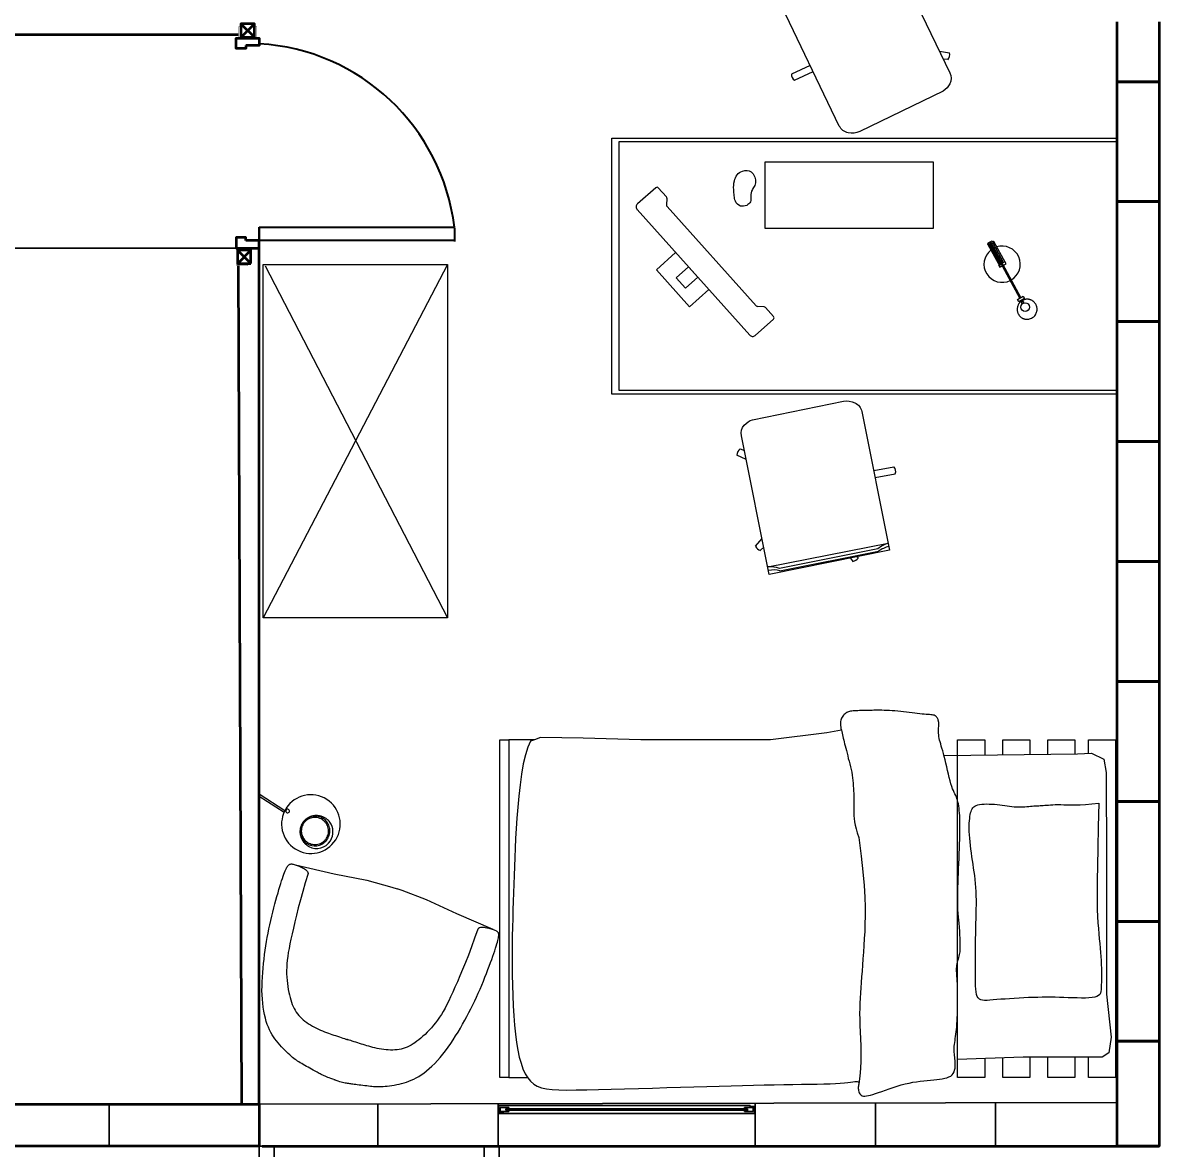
# Model space of a CAD drawing. Header units: millimetres. Extents: x -1436 to 15913, y -5994 to 7579.
# Drawn here: x 2352 to 6140, y -7 to 3750 of the extents above; entities that cross this region are included whole.
import ezdxf

# ---------------------------------------------------------------- set-up
doc = ezdxf.new("R2010")
doc.units = ezdxf.units.MM
for name, color, linetype, lineweight in [('A-ANNO-DIMS', 3, 'Continuous', 13), ('A-DOOR-FULL', 4, 'Continuous', 30), ('A-FLOR-LEVL', 7, 'Continuous', 25), ('A-FLOR-PATT', 8, 'Continuous', 18), ('A-FURN', 253, 'Continuous', 15), ('A-FURN-', 253, 'Continuous', 15), ('A-GLAZ-FULL', 4, 'Continuous', 25), ('A-WALL-FULL', 7, 'Continuous', 35)]:
    doc.layers.add(name, color=color, linetype=linetype, lineweight=lineweight)
doc.styles.add('E-ROMANS', font='romans.shx', dxfattribs={"width": 0.8})
doc.dimstyles.new('E-0050_TICK_12', dxfattribs={"dimscale": 0.001, "dimtxt": 60005, "dimasz": 60, "dimexe": 30, "dimexo": 20, "dimgap": 30, "dimtad": 0, "dimlfac": 0.1, "dimzin": 0, "dimdsep": 46, "dimtxsty": 'E-ROMANS', "dimblk": 'OBLIQUE', "dimcen": 30, "dimclrd": 256, "dimclre": 256, "dimclrt": 256, "dimadec": 0, "dimazin": 0, "dimtfac": 1, "dimtmove": 1, "dimatfit": 3, "dimldrblk": 'OPEN90', "dimfxl": 1, "dimtfill": 1, "dimtolj": 1, "dimtzin": 0, "dimlwd": -1, "dimarcsym": 0})

# ---------------------------------------------------------------- blocks, each defined once
blk = doc.blocks.new('A$C08E13F05')
at = {"layer": 'A-FURN', "color": 253}
for p, q in [((-49.82, 50.6), (-49.82, 41.47)), ((71.18, 41.47), (71.18, 48.24))]:
    blk.add_line(p, q, dxfattribs=at)
for points in [[(-44.94, 249.01), (-49.82, 249.01), (-49.82, 258.71), (71.18, 258.71), (71.18, 249.01), (63.93, 249.01)], [(-44.15, 197.3), (-44.82, 245.04), (-44.97, 250.14), (-42.83, 254.49), (-38.11, 255.37), (-6.25, 255.48), (41.34, 255.48), (56.68, 257.09), (62.32, 256.29), (63.93, 253.87), (63.93, 249.01), (63.93, 225.59), (64.68, 202.17)], [(-27.13, 252.76), (-18.63, 252.51), (-10.99, 252.32), (-4.68, 252.18), (0.48, 252.11), (4.69, 252.09), (8.14, 252.11), (11.01, 252.17), (13.49, 252.27), (15.75, 252.4), (17.83, 252.54), (19.75, 252.7), (21.55, 252.86), (23.23, 253.03), (24.83, 253.18), (26.36, 253.32), (27.84, 253.44), (29.3, 253.52), (30.73, 253.58), (32.12, 253.62), (33.44, 253.64), (34.71, 253.64), (35.89, 253.64), (36.99, 253.63), (37.99, 253.61), (38.88, 253.6), (39.67, 253.56), (40.35, 253.47), (40.94, 253.3), (41.43, 253.03), (41.83, 252.62), (42.15, 252.05), (42.39, 251.3), (42.56, 250.34), (42.66, 249.19), (42.71, 247.9), (42.71, 246.48), (42.69, 244.97), (42.64, 243.39), (42.58, 241.79), (42.53, 240.19), (42.48, 238.61), (42.45, 237.05), (42.44, 235.5), (42.43, 233.96), (42.44, 232.4), (42.47, 230.82), (42.51, 229.22), (42.57, 227.57), (42.65, 225.88), (42.74, 224.17), (42.84, 222.46), (42.94, 220.78), (43.06, 219.16), (43.17, 217.61), (43.28, 216.17), (43.38, 214.86), (43.47, 213.71), (43.54, 212.7), (43.55, 211.83), (43.49, 211.09), (43.35, 210.47), (43.08, 209.96), (42.69, 209.54), (42.14, 209.21), (41.42, 208.96), (40.54, 208.77), (39.51, 208.64), (38.33, 208.56), (37.03, 208.52), (35.61, 208.51), (34.09, 208.51), (32.47, 208.52), (30.76, 208.53), (28.99, 208.53), (27.17, 208.54), (25.31, 208.55), (23.44, 208.57), (21.55, 208.59), (19.68, 208.62), (17.83, 208.65), (16.02, 208.7), (14.25, 208.74), (12.53, 208.79), (10.85, 208.83), (9.21, 208.86), (7.61, 208.86), (6.06, 208.84), (4.55, 208.79), (3.08, 208.7), (1.65, 208.59), (0.24, 208.44), (-1.13, 208.27), (-2.5, 208.09), (-3.85, 207.9), (-5.2, 207.69), (-6.56, 207.49), (-7.92, 207.29), (-9.28, 207.1), (-10.64, 206.92), (-11.97, 206.76), (-13.28, 206.61), (-14.54, 206.49), (-15.75, 206.4), (-16.9, 206.33), (-17.97, 206.3), (-18.97, 206.3), (-19.91, 206.33), (-20.77, 206.39), (-21.57, 206.47), (-22.31, 206.57), (-22.98, 206.69), (-23.59, 206.82), (-24.14, 206.97), (-24.64, 207.14), (-25.07, 207.35), (-25.46, 207.61), (-25.79, 207.93), (-26.07, 208.31), (-26.31, 208.79), (-26.49, 209.35), (-26.63, 210.02), (-26.72, 210.78), (-26.78, 211.62), (-26.8, 212.51), (-26.79, 213.44), (-26.75, 214.39), (-26.68, 215.35), (-26.59, 216.3), (-26.49, 217.23), (-26.37, 218.13), (-26.25, 219.01), (-26.13, 219.87), (-26.02, 220.72), (-25.92, 221.55), (-25.84, 222.36), (-25.78, 223.17), (-25.76, 223.97), (-25.76, 224.76), (-25.79, 225.53), (-25.83, 226.27), (-25.89, 226.99), (-25.94, 227.66), (-26, 228.3), (-26.05, 228.89), (-26.09, 229.42), (-26.13, 229.91), (-26.15, 230.38), (-26.18, 230.83), (-26.2, 231.28), (-26.22, 231.74), (-26.25, 232.23), (-26.29, 232.76), (-26.34, 233.33), (-26.39, 233.97), (-26.44, 234.66), (-26.49, 235.4), (-26.54, 236.22), (-26.57, 237.1), (-26.58, 238.05), (-26.57, 239.07), (-26.54, 240.17), (-26.5, 241.38), (-26.47, 242.74), (-26.47, 244.26), (-26.52, 245.99), (-26.63, 247.97), (-26.83, 250.21), (-27.13, 252.76)], [(-44.67, 234.48), (-49.82, 234.48), (-49.82, 244.18), (-44.8, 244.18)], [(63.93, 244.18), (71.18, 244.18), (71.18, 234.48), (63.93, 234.48)], [(-44.45, 218.34), (-49.82, 218.34), (-49.82, 228.04), (-44.58, 228.04)], [(63.93, 228.04), (71.18, 228.04), (71.18, 218.34), (64.16, 218.34)], [(64.37, 211.87), (71.18, 211.87), (71.18, 202.17), (-49.82, 202.17), (-49.82, 211.87), (-44.36, 211.87)], [(-49.82, 50.6), (-49.29, 49.26), (-47.17, 48.26), (-44.42, 47.39), (-41.15, 46.64), (-37.51, 46.01), (-33.62, 45.47), (-29.62, 45.01), (-25.64, 44.64), (-21.78, 44.33), (-18.07, 44.08), (-14.49, 43.87), (-11.02, 43.71), (-7.65, 43.57), (-4.38, 43.46), (-1.18, 43.36), (1.95, 43.26), (5.03, 43.16), (8.08, 43.05), (11.13, 42.95), (14.2, 42.85), (17.31, 42.77), (20.51, 42.7), (23.8, 42.65), (27.21, 42.62), (30.76, 42.63), (34.41, 42.66), (38.12, 42.73), (41.82, 42.85), (45.48, 43.01), (49.04, 43.22), (52.45, 43.49), (55.66, 43.82), (58.64, 44.21), (61.37, 44.67), (63.85, 45.21), (66.08, 45.83), (68.07, 46.54), (69.81, 47.34), (71.29, 48.24), (72.52, 49.25), (73.51, 50.37), (74.27, 51.66), (74.84, 53.15), (75.23, 54.91), (75.48, 56.98), (75.61, 59.41), (75.66, 62.25), (75.64, 65.55), (75.59, 69.34), (75.5, 73.56), (75.39, 78.11), (75.26, 82.92), (75.12, 87.89), (74.96, 92.94), (74.81, 97.99), (74.66, 102.94), (74.51, 107.73), (74.37, 112.35), (74.24, 116.79), (74.12, 121.06), (74.01, 125.16), (73.91, 129.09), (73.83, 132.86), (73.75, 136.47), (73.7, 139.91), (73.65, 143.18), (73.61, 146.26), (73.56, 149.15), (73.52, 151.82), (73.46, 154.27), (73.39, 156.48), (73.3, 158.44), (73.19, 160.14), (73.06, 161.6), (72.94, 162.83), (72.82, 163.85), (72.72, 164.69), (72.65, 165.35), (72.63, 165.86), (72.65, 166.23), (72.73, 166.49), (72.88, 166.65), (73.07, 166.74), (73.31, 166.76), (73.59, 166.74), (73.92, 166.69), (74.27, 166.64), (74.65, 166.6), (75.06, 166.59), (75.48, 166.62), (75.89, 166.68), (76.3, 166.79), (76.68, 166.94), (77.02, 167.13), (77.32, 167.38), (77.55, 167.68), (77.72, 168.03), (77.81, 168.46), (77.84, 168.95), (77.79, 169.52), (77.68, 170.19), (77.5, 170.95), (77.25, 171.81), (76.94, 172.78), (76.57, 173.87), (76.15, 175.07), (75.69, 176.34), (75.22, 177.69), (74.75, 179.08), (74.29, 180.49), (73.86, 181.92), (73.48, 183.35), (73.16, 184.75), (72.89, 186.12), (72.67, 187.46), (72.49, 188.77), (72.33, 190.03), (72.21, 191.26), (72.09, 192.44), (71.99, 193.58), (71.89, 194.66), (71.77, 195.69), (71.64, 196.65), (71.47, 197.54), (71.25, 198.34), (70.98, 199.05), (70.65, 199.67), (70.24, 200.18), (69.74, 200.58), (69.17, 200.88), (68.54, 201.09), (67.88, 201.22), (67.19, 201.3), (66.49, 201.32), (65.79, 201.3), (65.12, 201.26), (64.48, 201.2), (63.88, 201.14), (63.3, 201.08), (62.73, 201.02), (62.18, 200.96), (61.62, 200.93), (61.07, 200.91), (60.5, 200.92), (59.91, 200.96), (59.3, 201.03), (58.65, 201.12), (57.98, 201.22), (57.26, 201.33), (56.51, 201.44), (55.71, 201.56), (54.85, 201.66), (53.94, 201.76), (52.97, 201.84), (51.96, 201.91), (50.89, 201.97), (49.78, 202.02), (48.62, 202.07), (47.42, 202.1), (46.19, 202.13), (44.92, 202.15), (43.63, 202.16), (42.34, 202.17), (41.08, 202.16), (39.85, 202.15), (38.69, 202.13), (37.6, 202.09), (36.61, 202.05), (35.73, 201.99), (34.96, 201.93), (34.27, 201.87), (33.64, 201.82), (33.07, 201.78), (32.53, 201.77), (32.01, 201.77), (31.49, 201.82), (30.96, 201.9), (30.42, 202.01), (29.87, 202.14), (29.32, 202.29), (28.77, 202.44), (28.22, 202.6), (27.68, 202.74), (27.16, 202.86), (26.65, 202.96), (26.14, 203.03), (25.63, 203.08), (25.11, 203.11), (24.56, 203.12), (23.97, 203.12), (23.34, 203.11), (22.64, 203.09), (21.89, 203.06), (21.08, 203.02), (20.25, 202.98), (19.4, 202.94), (18.56, 202.89), (17.74, 202.84), (16.96, 202.78), (16.25, 202.73), (15.61, 202.66), (15.03, 202.6), (14.47, 202.54), (13.93, 202.48), (13.37, 202.43), (12.76, 202.38), (12.1, 202.33), (11.34, 202.29), (10.47, 202.26), (9.49, 202.24), (8.41, 202.23), (7.21, 202.23), (5.92, 202.24), (4.53, 202.26), (3.04, 202.29), (1.45, 202.33), (-0.22, 202.39), (-1.95, 202.46), (-3.73, 202.53), (-5.54, 202.6), (-7.33, 202.68), (-9.11, 202.75), (-10.83, 202.82), (-12.48, 202.88), (-14.03, 202.92), (-15.5, 202.96), (-16.88, 202.98), (-18.17, 202.99), (-19.39, 202.99), (-20.53, 202.97), (-21.6, 202.94), (-22.62, 202.89), (-23.57, 202.83), (-24.46, 202.76), (-25.3, 202.67), (-26.08, 202.56), (-26.82, 202.43), (-27.51, 202.28), (-28.15, 202.11), (-28.75, 201.92), (-29.3, 201.7), (-29.85, 201.47), (-30.39, 201.21), (-30.97, 200.94), (-31.59, 200.66), (-32.29, 200.37), (-33.09, 200.07), (-34.01, 199.77), (-35.07, 199.46), (-36.24, 199.16), (-37.49, 198.86), (-38.79, 198.56), (-40.11, 198.26), (-41.41, 197.97), (-42.66, 197.67), (-43.83, 197.39), (-44.9, 197.1), (-45.87, 196.83), (-46.75, 196.56), (-47.56, 196.32), (-48.31, 196.09), (-49.01, 195.89), (-49.67, 195.72), (-50.31, 195.58), (-50.93, 195.48), (-51.54, 195.4), (-52.12, 195.36), (-52.68, 195.34), (-53.2, 195.33), (-53.68, 195.34), (-54.13, 195.35), (-54.52, 195.37), (-54.86, 195.39), (-55.15, 195.4), (-55.41, 195.4), (-55.64, 195.4), (-55.86, 195.39), (-56.07, 195.37), (-56.29, 195.34), (-56.52, 195.29), (-56.77, 195.23), (-57.03, 195.15), (-57.3, 195.05), (-57.57, 194.92), (-57.82, 194.77), (-58.06, 194.58), (-58.27, 194.35), (-58.44, 194.09), (-58.57, 193.78), (-58.66, 193.43), (-58.73, 193.03), (-58.77, 192.57), (-58.81, 192.06), (-58.84, 191.49), (-58.88, 190.86), (-58.94, 190.17), (-59.02, 189.41), (-59.11, 188.59), (-59.22, 187.71), (-59.35, 186.79), (-59.47, 185.84), (-59.6, 184.85), (-59.73, 183.84), (-59.85, 182.81), (-59.96, 181.78), (-60.05, 180.75), (-60.14, 179.73), (-60.21, 178.72), (-60.27, 177.75), (-60.32, 176.8), (-60.35, 175.9), (-60.38, 175.05), (-60.39, 174.26), (-60.39, 173.52), (-60.38, 172.82), (-60.37, 172.15), (-60.35, 171.5), (-60.33, 170.87), (-60.31, 170.25), (-60.29, 169.62), (-60.28, 168.98), (-60.27, 168.33), (-60.25, 167.68), (-60.24, 167.05), (-60.22, 166.43), (-60.2, 165.84), (-60.17, 165.28), (-60.12, 164.76), (-60.07, 164.29), (-60, 163.86), (-59.92, 163.46), (-59.81, 163.1), (-59.68, 162.76), (-59.53, 162.45), (-59.34, 162.15), (-59.13, 161.86), (-58.89, 161.57), (-58.61, 161.3), (-58.3, 161.04), (-57.96, 160.81), (-57.59, 160.6), (-57.2, 160.43), (-56.78, 160.3), (-56.34, 160.21), (-55.88, 160.17), (-55.39, 160.18), (-54.89, 160.22), (-54.37, 160.3), (-53.83, 160.4), (-53.28, 160.52), (-52.72, 160.65), (-52.14, 160.79), (-51.56, 160.93), (-50.97, 161.07), (-50.35, 161.21), (-49.71, 161.37), (-49.04, 161.53), (-48.33, 161.7), (-47.58, 161.9), (-46.78, 162.11), (-45.93, 162.34), (-45.04, 162.58), (-44.11, 162.84), (-43.15, 162.97), (-42.17, 163.35), (-41.17, 163.59), (-40.16, 163.83), (-39.15, 164.04), (-38.15, 164.22), (-37.16, 164.38), (-36.18, 164.52), (-35.21, 164.64), (-34.25, 164.73), (-33.31, 164.81), (-32.38, 164.87), (-31.48, 164.92), (-30.59, 164.95), (-29.72, 164.97), (-28.86, 164.99), (-28, 165), (-27.14, 165), (-26.27, 165), (-25.39, 165), (-24.49, 165), (-23.56, 165.01), (-22.59, 165.04), (-21.55, 165.12), (-20.44, 165.25), (-19.22, 165.47), (-17.89, 165.79), (-16.43, 166.22), (-14.8, 166.79)], [(-14.8, 166.79), (-8.17, 167.63), (-2.48, 168.24), (2.39, 168.66), (6.57, 168.92), (10.17, 169.04), (13.33, 169.06), (16.18, 168.99), (18.83, 168.88), (21.39, 168.75), (23.87, 168.6), (26.29, 168.44), (28.62, 168.27), (30.88, 168.1), (33.05, 167.93), (35.13, 167.77), (37.12, 167.61), (39.03, 167.46), (40.88, 167.34), (42.7, 167.23), (44.52, 167.15), (46.38, 167.1), (48.3, 167.08), (50.33, 167.1), (52.5, 167.16), (54.81, 167.27), (57.27, 167.38), (59.84, 167.49), (62.5, 167.55), (65.22, 167.54), (67.96, 167.42), (70.72, 167.16), (73.45, 166.75)], [(-53.28, 160.52), (-52.24, 155.36), (-49.82, 135.17), (-49.82, 113.78), (-49.82, 88.74), (-50.44, 68.1), (-50.62, 52.82), (-49.82, 50.6)]]:
    blk.add_lwpolyline(points, dxfattribs=at)
blk.add_lwpolyline([(-49.82, 41.47), (71.18, 41.47), (71.18, 38.29), (-49.82, 38.29)], close=True, dxfattribs=at)
blk = doc.blocks.new('IKEA-Grankulla_Futon_Single_Bed-top')
at = {"layer": 'A-FURN', "color": 253}
blk.add_blockref('A$C08E13F05', (1.01, -151.17), dxfattribs=at)
blk = doc.blocks.new('A$C596A3198')
at = {"layer": 'A-FURN', "color": 253}
for p, q in [((-22.69, 53.32), (-22.83, 38.29)), ((-21.88, 52.36), (-22.13, 38.53)), ((-22, 54.02), (-22, 53.55)), ((-22, 52.95), (-22, 52.36)), ((-19.76, 38.53), (-19.41, 52.38)), ((-22, 13.71), (-21.99, 12.25)), ((-20.82, 12.64), (-20.93, 13.71))]:
    blk.add_line(p, q, dxfattribs=at)
for points in [[(-22, 54.02), (-19.28, 53.9), (-19.28, 53.44)], [(-19.28, 52.95), (-19.29, 52.38), (-22, 52.36)], [(-21.76, 15.36), (-21.06, 53.07), (-20.47, 53.07), (-21.06, 15.36)], [(-21.29, 53.07), (-20.23, 53.07), (-20.23, 53.42), (-20.47, 53.78), (-21.06, 53.78), (-21.29, 53.42), (-21.29, 53.07)], [(-21.29, 53.42), (-20.23, 53.42)], [(-18.69, 53.21), (-18.93, 38.53)], [(-22.82, 39.24), (-23.06, 39.24)], [(-23.06, 39.24), (-23.06, 37.58), (-21.35, 37.58)], [(-21.31, 39.24), (-22.12, 39.24)], [(-20.71, 37.58), (-18.79, 37.58), (-18.79, 39.24), (-18.92, 39.24)], [(-19.74, 39.24), (-20.68, 39.24)], [(-22, 13.37), (-22.02, 13.36), (-22.31, 13.31), (-22.61, 13.25), (-22.9, 13.17), (-23.18, 13.07), (-23.46, 12.96), (-23.73, 12.84), (-23.99, 12.7), (-24.25, 12.55), (-24.5, 12.39), (-24.74, 12.21), (-24.97, 12.02), (-25.19, 11.82), (-25.4, 11.62), (-25.6, 11.4), (-25.79, 11.17), (-25.97, 10.94), (-26.13, 10.69), (-26.29, 10.45), (-26.44, 10.19), (-26.57, 9.94), (-26.69, 9.67), (-26.8, 9.4), (-26.89, 9.13), (-26.97, 8.85), (-27.04, 8.56), (-27.09, 8.27), (-27.13, 7.98), (-27.15, 7.68), (-27.16, 7.38), (-27.16, 7.08), (-27.14, 6.78), (-27.1, 6.48), (-27.06, 6.18), (-27, 5.89), (-26.93, 5.6), (-26.85, 5.31), (-26.75, 5.04), (-26.64, 4.76), (-26.51, 4.5), (-26.37, 4.24), (-26.21, 3.99), (-26.04, 3.76), (-25.86, 3.52), (-25.65, 3.3), (-25.43, 3.09), (-25.19, 2.88), (-24.93, 2.67), (-24.64, 2.48), (-24.33, 2.28), (-24, 2.09), (-23.62, 1.91), (-23.2, 1.75), (-22.71, 1.6), (-22.15, 1.47), (-21.5, 1.38), (-20.74, 1.32), (-19.88, 1.37)], [(-21.99, 12.19), (-21.99, 12.7), (-21.76, 13.12), (-21.41, 13.35), (-20.94, 13.12), (-20.82, 12.64), (-20.92, 12.16)], [(-19.88, 1.37), (-19.1, 1.65), (-18.44, 1.98), (-17.89, 2.31), (-17.43, 2.64), (-17.04, 2.95), (-16.73, 3.26), (-16.46, 3.56), (-16.23, 3.86), (-16.03, 4.15), (-15.85, 4.44), (-15.69, 4.73), (-15.56, 5.02), (-15.44, 5.31), (-15.34, 5.6), (-15.26, 5.9), (-15.2, 6.2), (-15.15, 6.5), (-15.11, 6.81), (-15.09, 7.11), (-15.09, 7.42), (-15.1, 7.73), (-15.12, 8.04), (-15.16, 8.34), (-15.21, 8.64), (-15.28, 8.94), (-15.36, 9.22), (-15.45, 9.5), (-15.56, 9.77), (-15.68, 10.04), (-15.81, 10.29), (-15.95, 10.54), (-16.1, 10.79), (-16.27, 11.02), (-16.45, 11.25), (-16.63, 11.47), (-16.83, 11.67), (-17.04, 11.87), (-17.26, 12.06), (-17.49, 12.24), (-17.73, 12.41), (-17.98, 12.57), (-18.23, 12.71), (-18.5, 12.84), (-18.77, 12.96), (-19.05, 13.07), (-19.33, 13.17), (-19.62, 13.25), (-19.91, 13.31), (-20.21, 13.36), (-20.51, 13.4), (-20.81, 13.42), (-20.9, 13.43)]]:
    blk.add_lwpolyline(points, dxfattribs=at)
blk.add_lwpolyline([(-23.42, 15.36), (-19.29, 15.36), (-19.29, 13.71), (-23.42, 13.71)], close=True, dxfattribs=at)
for centre, radius in [((-22.28, 53.25), 0.414), ((-19.04, 53.19), 0.348), ((-21.47, 9.1), 2.61), ((-21.45, 12.23), 0.537)]:
    blk.add_circle(centre, radius, dxfattribs=at)
for start, end in [(99.17684, 267.07835), (90.77066, 95.00247), (270.56874, 78.35572), (82.19337, 87.63871)]:
    blk.add_arc((-20.97, 38.55), 10.99, start, end, dxfattribs=at)
blk = doc.blocks.new('A$C7EA53CC2')
for p, q in [((-114.5, 54.1), (-83.4, 53.6)), ((-83.3, 63.9), (-114.3, 64.4))]:
    blk.add_line(p, q)
blk.add_lwpolyline([(-84, -37.6), (-82.5, 175.7), (102.4, 174.7), (101.2, -38.7, -0.231255), (93.9, -53.4, -0.140847), (79.9, -58.9), (-59.9, -58.4, -0.165877), (-76.4, -52.7, -0.224933), (-84, -37.6, -0.224933)], format="xyb")
for points in [[(85.6, 172.8), (-65.7, 173.8)], [(-34.1, 177.8), (-34.1, 177.8), (-33, 175.4)], [(-22.5, 175.4), (-25.1, 181)], [(102.4, 163.2), (-82.6, 164.9)], [(-65.8, 170), (85.5, 169)], [(114.1, 128.9), (102.1, 119.6)], [(102.2, 132.8), (108.1, 136.5)], [(107.1, -19.5), (107.1, -19.5), (101.3, -15.7)], [(101.4, -2.2), (113.9, -11.1)]]:
    blk.add_lwpolyline(points)
for centre, radius, start, end in [((-85, 216.9), 47.2, 272.9497, 294.0654), ((-24.8, 166.2), 14.8, 91.1954, 128.6184), ((102.1, 204.1), 35.4, 242.1906, 270.4971), ((-88.7, 215), 50.5, 276.8303, 296.9938), ((110.2, 213.7), 51.1, 241.1485, 261.225), ((103.7, 127), 10.5, 10.7335, 65.5905), ((-106.5, 59.1), 9.44, 145.8855, 212.1145), ((103.6, -9.7), 10.4, 289.4092, 352.2561)]:
    blk.add_arc(centre, radius, start, end)
blk = doc.blocks.new('A$C64EC0600')
blk.add_lwpolyline([(-221.3, 105.1), (-93.92, 105.1), (-93.92, 38.61), (-221.3, 38.61)], close=True)
blk = doc.blocks.new('A$C0A122CAD')
at = {"layer": 'A-FURN', "color": 253}
for points in [[(-87.8, 66.83), (-88.46, 66.83), (-89.05, 66.82), (-89.58, 66.8), (-90.06, 66.77), (-90.48, 66.74), (-90.87, 66.71), (-91.23, 66.67), (-91.56, 66.63), (-91.87, 66.59), (-92.18, 66.55), (-92.49, 66.5), (-92.8, 66.45), (-93.13, 66.39), (-93.49, 66.32), (-93.87, 66.25), (-94.3, 66.16), (-94.77, 66.07), (-95.28, 65.97), (-95.82, 65.86), (-96.37, 65.75), (-96.93, 65.64), (-97.48, 65.52), (-98.02, 65.41), (-98.53, 65.3), (-99, 65.2), (-99.45, 65.1), (-99.87, 64.99), (-100.29, 64.88), (-100.72, 64.75), (-101.15, 64.61), (-101.61, 64.44), (-102.11, 64.25), (-102.64, 64.02), (-103.21, 63.77), (-103.81, 63.48), (-104.43, 63.18), (-105.06, 62.85), (-105.7, 62.5), (-106.34, 62.13), (-106.97, 61.74), (-107.59, 61.34), (-108.19, 60.92), (-108.79, 60.47), (-109.37, 59.99), (-109.95, 59.47), (-110.51, 58.9), (-111.08, 58.27), (-111.63, 57.58), (-112.19, 56.83), (-112.74, 56.01), (-113.28, 55.12), (-113.81, 54.18), (-114.33, 53.18), (-114.83, 52.13), (-115.3, 51.03), (-115.76, 49.88), (-116.18, 48.69), (-116.58, 47.46), (-116.95, 46.21), (-117.3, 44.93), (-117.63, 43.63), (-117.93, 42.33), (-118.22, 41.03), (-118.48, 39.74), (-118.73, 38.46), (-118.96, 37.19), (-119.18, 35.93), (-119.38, 34.68), (-119.56, 33.43), (-119.73, 32.18), (-119.88, 30.93), (-120.01, 29.67), (-120.14, 28.41), (-120.24, 27.15), (-120.34, 25.9), (-120.42, 24.67), (-120.49, 23.47), (-120.55, 22.3), (-120.6, 21.18), (-120.64, 20.11), (-120.67, 19.1), (-120.69, 18.15), (-120.71, 17.26), (-120.71, 16.44), (-120.71, 15.68), (-120.7, 14.99), (-120.69, 14.36), (-120.67, 13.8), (-120.64, 13.31), (-120.61, 12.88), (-120.57, 12.5), (-120.52, 12.18), (-120.45, 11.9), (-120.38, 11.67), (-120.3, 11.47), (-120.2, 11.3), (-120.09, 11.16), (-119.96, 11.05), (-119.81, 10.96), (-119.64, 10.88), (-119.46, 10.83), (-119.25, 10.79), (-119.01, 10.76), (-118.75, 10.74), (-118.46, 10.73), (-118.15, 10.74), (-117.82, 10.74), (-117.48, 10.76), (-117.14, 10.79), (-116.79, 10.82), (-116.44, 10.85), (-116.1, 10.9), (-115.77, 10.95), (-115.46, 11.01), (-115.17, 11.09), (-114.89, 11.19), (-114.63, 11.33), (-114.4, 11.49), (-114.19, 11.7), (-114, 11.96)], [(-88.17, 66.83), (-87.5, 66.83), (-86.91, 66.82), (-86.38, 66.8), (-85.91, 66.77), (-85.48, 66.74), (-85.1, 66.71), (-84.74, 66.67), (-84.41, 66.63), (-84.09, 66.59), (-83.79, 66.55), (-83.48, 66.5), (-83.17, 66.45), (-82.83, 66.39), (-82.48, 66.32), (-82.09, 66.25), (-81.66, 66.16), (-81.19, 66.07), (-80.68, 65.97), (-80.15, 65.86), (-79.59, 65.75), (-79.04, 65.64), (-78.48, 65.52), (-77.95, 65.41), (-77.44, 65.3), (-76.97, 65.2), (-76.52, 65.1), (-76.09, 64.99), (-75.67, 64.88), (-75.25, 64.75), (-74.81, 64.61), (-74.35, 64.44), (-73.86, 64.25), (-73.33, 64.02), (-72.76, 63.77), (-72.16, 63.48), (-71.54, 63.18), (-70.91, 62.85), (-70.27, 62.5), (-69.63, 62.13), (-69, 61.74), (-68.38, 61.34), (-67.77, 60.92), (-67.18, 60.47), (-66.6, 59.99), (-66.02, 59.47), (-65.45, 58.9), (-64.89, 58.27), (-64.33, 57.58), (-63.78, 56.83), (-63.23, 56.01), (-62.68, 55.12), (-62.15, 54.18), (-61.64, 53.18), (-61.14, 52.13), (-60.66, 51.03), (-60.21, 49.88), (-59.78, 48.69), (-59.39, 47.46), (-59.01, 46.21), (-58.66, 44.93), (-58.34, 43.63), (-58.03, 42.33), (-57.75, 41.03), (-57.48, 39.74), (-57.23, 38.46), (-57, 37.19), (-56.79, 35.93), (-56.59, 34.68), (-56.41, 33.43), (-56.24, 32.18), (-56.09, 30.93), (-55.95, 29.67), (-55.83, 28.41), (-55.72, 27.15), (-55.63, 25.9), (-55.55, 24.67), (-55.48, 23.47), (-55.42, 22.3), (-55.37, 21.18), (-55.33, 20.11), (-55.3, 19.1), (-55.27, 18.15), (-55.26, 17.26), (-55.25, 16.44), (-55.25, 15.68), (-55.26, 14.99), (-55.28, 14.36), (-55.3, 13.8), (-55.32, 13.31), (-55.36, 12.88), (-55.4, 12.5), (-55.45, 12.18), (-55.51, 11.9), (-55.58, 11.67), (-55.67, 11.47), (-55.77, 11.3), (-55.88, 11.16), (-56.01, 11.05), (-56.16, 10.96), (-56.32, 10.88), (-56.51, 10.83), (-56.72, 10.79), (-56.95, 10.76), (-57.22, 10.74), (-57.5, 10.73), (-57.81, 10.74), (-58.14, 10.74), (-58.48, 10.76), (-58.83, 10.79), (-59.18, 10.82), (-59.53, 10.85), (-59.87, 10.9), (-60.19, 10.95), (-60.5, 11.01), (-60.8, 11.09), (-61.08, 11.19), (-61.33, 11.33), (-61.57, 11.49), (-61.78, 11.7), (-61.97, 11.96)], [(-114, 11.96), (-113.97, 14.82), (-113.9, 17.51), (-113.8, 20.03), (-113.67, 22.38), (-113.51, 24.57), (-113.35, 26.6), (-113.17, 28.47), (-113, 30.19), (-112.83, 31.77), (-112.67, 33.2), (-112.51, 34.52), (-112.34, 35.74), (-112.15, 36.88), (-111.95, 37.94), (-111.72, 38.95), (-111.47, 39.92), (-111.18, 40.87), (-110.87, 41.8), (-110.52, 42.7), (-110.16, 43.57), (-109.78, 44.41), (-109.39, 45.22), (-108.99, 45.99), (-108.58, 46.72), (-108.18, 47.4), (-107.78, 48.05), (-107.37, 48.65), (-106.96, 49.22), (-106.54, 49.75), (-106.1, 50.25), (-105.66, 50.71), (-105.2, 51.13), (-104.72, 51.53), (-104.23, 51.89), (-103.72, 52.22), (-103.18, 52.52), (-102.63, 52.8), (-102.06, 53.05), (-101.47, 53.27), (-100.86, 53.47), (-100.23, 53.65), (-99.59, 53.8), (-98.94, 53.94), (-98.28, 54.05), (-97.62, 54.15), (-96.96, 54.23), (-96.32, 54.3), (-95.69, 54.35), (-95.08, 54.39), (-94.48, 54.42), (-93.91, 54.44), (-93.34, 54.46), (-92.77, 54.47), (-92.21, 54.47), (-91.65, 54.48), (-91.09, 54.48), (-90.52, 54.48), (-89.96, 54.48), (-89.42, 54.48), (-88.94, 54.49), (-88.51, 54.49), (-88.17, 54.48), (-87.93, 54.48), (-87.8, 54.47)], [(-61.97, 11.96), (-61.99, 14.82), (-62.06, 17.51), (-62.17, 20.03), (-62.3, 22.38), (-62.45, 24.57), (-62.62, 26.6), (-62.79, 28.47), (-62.97, 30.19), (-63.13, 31.77), (-63.29, 33.2), (-63.46, 34.52), (-63.63, 35.74), (-63.81, 36.88), (-64.02, 37.94), (-64.24, 38.95), (-64.5, 39.92), (-64.78, 40.87), (-65.1, 41.8), (-65.44, 42.7), (-65.81, 43.57), (-66.19, 44.41), (-66.58, 45.22), (-66.98, 45.99), (-67.38, 46.72), (-67.78, 47.4), (-68.19, 48.05), (-68.6, 48.65), (-69.01, 49.22), (-69.43, 49.75), (-69.86, 50.25), (-70.31, 50.71), (-70.77, 51.13), (-71.24, 51.53), (-71.74, 51.89), (-72.25, 52.22), (-72.78, 52.52), (-73.33, 52.8), (-73.9, 53.05), (-74.49, 53.27), (-75.1, 53.47), (-75.73, 53.65), (-76.38, 53.8), (-77.03, 53.94), (-77.69, 54.05), (-78.35, 54.15), (-79.01, 54.23), (-79.65, 54.3), (-80.28, 54.35), (-80.89, 54.39), (-81.48, 54.42), (-82.06, 54.44), (-82.63, 54.46), (-83.19, 54.47), (-83.75, 54.47), (-84.32, 54.48), (-84.88, 54.48), (-85.45, 54.48), (-86.01, 54.48), (-86.54, 54.48), (-87.03, 54.49), (-87.45, 54.49), (-87.8, 54.48), (-88.04, 54.48), (-88.17, 54.47)], [(-118.31, 10.73), (-106.82, 9.68), (-97.16, 8.49), (-89.58, 8.12), (-87.98, 8.1)], [(-57.66, 10.73), (-69.15, 9.68), (-78.81, 8.49), (-86.39, 8.12), (-87.98, 8.1)]]:
    blk.add_lwpolyline(points, dxfattribs=at)
blk = doc.blocks.new('_Oblique')
at = {"color": 0, "linetype": 'ByBlock', "lineweight": -2}
blk.add_line((-0.5, -0.5), (0.5, 0.5), dxfattribs=at)
blk = doc.blocks.new('*D38')
at = {"layer": 'A-ANNO-DIMS', "lineweight": -2, "transparency": 16777216}
for p, q in [((3079.5, 2998.9), (-330.2, 2998.9)), ((3081.5, 143.5), (-330.2, 143.5))]:
    blk.add_line(p, q, dxfattribs=at)
at = {"layer": 'A-ANNO-DIMS', "transparency": 16777216}
for p, q in [((-330.2, 2998.9), (-330.2, 1691.2)), ((-330.2, 143.5), (-330.2, 1451.1))]:
    blk.add_line(p, q, dxfattribs=at)
at = {"layer": 'A-ANNO-DIMS', "transparency": 16777216, "xscale": 0.06, "yscale": 0.06, "zscale": 0.06}
for p, rotation in [((-330.2, 2998.9), 90), ((-330.2, 143.5), 270)]:
    blk.add_blockref('_Oblique', p, dxfattribs=dict(at, rotation=rotation))
at = {"layer": 'A-ANNO-DIMS', "transparency": 16777216, "insert": (-330.2, 1571.2), "char_height": 60.01, "attachment_point": 5, "rotation": 90, "style": 'E-ROMANS', "bg_fill": 3, "box_fill_scale": 1.1, "bg_fill_color": 256, "bg_fill_true_color": 13158600, "bg_fill_transparency": 0}
blk.add_mtext('\\A1;285.54', dxfattribs=at)
blk = doc.blocks.new('_Open90')
at = {"color": 0, "linetype": 'ByBlock', "lineweight": -2}
for p, q in [((0, 0), (-1, 0)), ((-0.5, 0.5), (0, 0)), ((0, 0), (-0.5, -0.5))]:
    blk.add_line(p, q, dxfattribs=at)

msp = doc.modelspace()

# ---------------------------------------------------------------- hatches: boundary and pattern name
at = {"layer": 'A-FLOR-PATT'}
for points in [[(3936.356, 139.51), (3936.356, 113.26), (3953.022, 113.26), (3953.022, 115.76), (3938.856, 115.76), (3938.856, 137.01), (3953.022, 137.01), (3953.022, 139.51)], [(3953.022, 137.01), (3953.022, 139.51), (3936.356, 139.51), (3936.356, 113.26), (3953.022, 113.26), (3953.022, 115.76), (3938.856, 115.76), (3938.856, 137.01)], [(3936.356, 139.51), (3936.356, 113.26), (3953.022, 113.26), (3953.022, 115.76), (3938.856, 115.76), (3938.856, 137.01), (3953.022, 137.01), (3953.022, 139.51)], [(3953.022, 137.01), (3953.022, 139.51), (3936.356, 139.51), (3936.356, 113.26), (3953.022, 113.26), (3953.022, 115.76), (3938.856, 115.76), (3938.856, 137.01)], [(4792.911, 112.722), (4792.911, 138.972), (4776.244, 138.972), (4776.244, 136.472), (4790.411, 136.472), (4790.411, 115.222), (4776.244, 115.222), (4776.244, 112.722)], [(4776.244, 115.222), (4776.244, 112.722), (4792.911, 112.722), (4792.911, 138.972), (4776.244, 138.972), (4776.244, 136.472), (4790.411, 136.472), (4790.411, 115.222)]]:
    msp.add_hatch(color=256, dxfattribs=at).paths.add_polyline_path(points)

# ---------------------------------------------------------------- linework, layer by layer
for p, q in [((2640, 143.5), (2640, 3.5)), ((6000, 149.139), (3140, 143.5)), ((3535.252, 144.279), (3535.242, 3.5)), ((3936.346, 145.07), (3936.338, 3.5)), ((4793.043, 146.759), (4793.325, 3.5)), ((5194.341, 147.55), (5194.35, 3.5)), ((5594.35, 3.5), (5594.064, 148.338))]:
    msp.add_line(p, q)
at = {"layer": 'A-DOOR-FULL'}
for p, q in [((3140.5, 3023.878), (3140.5, 3068.878)), ((3140.5, 3068.878), (3140.5, 3023.878)), ((3140.5, 3068.878), (3790.5, 3068.878)), ((3790.5, 3065.878), (3790.5, 3020.878)), ((3790.5, 3023.878), (3140.5, 3023.878))]:
    msp.add_line(p, q, dxfattribs=at)
msp.add_arc((3099.331, 2984.836), 696.26, 6.932779, 86.610161, dxfattribs=at)
at = {"layer": 'A-FLOR-LEVL'}
for p, q in [((3950, 3.5), (3140, 3.5)), ((3140, -3496.5), (3140, 3.5)), ((4000, 3.5), (3150, 3.5)), ((4000, 3.5), (3150, 3.5)), ((3950, 3.5), (3150, 3.5)), ((3190, -3496.5), (3190, 3.5)), ((3890, -3496.5), (3890, 3.5)), ((3940, -3496.5), (3940, 3.5))]:
    msp.add_line(p, q, dxfattribs=at)
at = {"layer": 'A-FURN'}
for p, q in [((4825.746, 3284.71), (4825.746, 3064.972)), ((5387.301, 3284.71), (4825.746, 3284.71)), ((4461.986, 3200.013), (4401.044, 3145.748)), ((4497.473, 3169.247), (4470.348, 3199.54)), ((4498.977, 3164.987), (4497.792, 3141.895)), ((4499.296, 3137.635), (4796.312, 2805.928)), ((4825.746, 3064.972), (5387.301, 3064.972)), ((3768.204, 2943.909), (3153.343, 1765.986)), ((3160, 2940), (3768.204, 1765.986)), ((4823.463, 2802.602), (4800.38, 2803.964)), ((4854.645, 2770.357), (4827.531, 2800.638)), ((4793.405, 2707.561), (4854.183, 2761.983)), ((3225.225, 1122.621), (3140.125, 1177.507)), ((3140.172, 1170.96), (3223.309, 1117.953))]:
    msp.add_line(p, q, dxfattribs=at)
for points in [[(6000, 2511.169), (4315.675, 2511.169), (4315.675, 3365.708), (6000, 3365.708)], [(6000, 2523.376), (4340.09, 2523.376), (4340.09, 3353.5), (6000, 3353.5)], [(4399.631, 3127.352), (4774.965, 2708.181)], [(4528.06, 2983.924), (4463.974, 2926.539), (4574.582, 2803.012), (4638.669, 2860.396)], [(3364.802, 1094.732), (3362.905, 1096.104), (3360.954, 1097.398), (3358.953, 1098.612), (3356.904, 1099.743), (3354.812, 1100.789), (3352.682, 1101.749), (3350.518, 1102.62), (3348.324, 1103.401), (3346.105, 1104.092), (3343.865, 1104.69), (3341.608, 1105.196), (3339.339, 1105.609), (3337.063, 1105.929), (3334.783, 1106.157), (3332.504, 1106.291), (3330.231, 1106.334), (3327.966, 1106.285), (3325.715, 1106.145), (3323.48, 1105.917), (3321.266, 1105.6), (3319.076, 1105.197), (3316.914, 1104.708), (3314.783, 1104.136), (3312.685, 1103.482), (3310.624, 1102.749), (3308.603, 1101.937), (3306.624, 1101.05), (3304.69, 1100.088), (3302.803, 1099.055), (3300.965, 1097.952), (3299.179, 1096.781), (3297.446, 1095.544), (3295.769, 1094.244), (3294.149, 1092.882), (3292.588, 1091.461), (3291.087, 1089.983), (3289.648, 1088.45), (3288.274, 1086.863), (3286.964, 1085.225), (3285.721, 1083.539), (3284.545, 1081.805), (3284.324, 1081.461)], [(3284.324, 1081.461), (3283.231, 1079.674), (3282.21, 1077.845), (3281.26, 1075.976), (3280.384, 1074.069), (3279.583, 1072.126), (3278.858, 1070.149), (3278.21, 1068.141), (3277.64, 1066.104), (3277.15, 1064.04), (3276.74, 1061.952), (3276.413, 1059.843), (3276.168, 1057.715), (3276.007, 1055.571), (3275.932, 1053.415), (3275.942, 1051.247), (3276.038, 1049.073), (3276.222, 1046.896), (3276.494, 1044.717), (3276.853, 1042.542), (3277.302, 1040.373), (3277.839, 1038.214), (3278.466, 1036.069), (3279.18, 1033.941), (3279.983, 1031.835), (3280.874, 1029.755), (3281.852, 1027.703), (3282.915, 1025.685), (3284.063, 1023.705), (3285.295, 1021.765), (3286.608, 1019.871), (3288.001, 1018.027), (3289.471, 1016.235), (3291.016, 1014.5), (3292.633, 1012.826), (3294.32, 1011.215), (3296.074, 1009.673), (3297.891, 1008.201), (3299.767, 1006.803), (3301.7, 1005.482), (3303.685, 1004.24), (3305.718, 1003.08)]]:
    msp.add_lwpolyline(points, dxfattribs=at)
msp.add_lwpolyline([(4529.912, 2899.579), (4560.857, 2865.019), (4601.745, 2901.632), (4570.801, 2936.191)], close=True, dxfattribs=at)
for centre, radius, start, end in [((4465.93, 3195.585), 5.93, 41.841788, 131.683073), ((4409.749, 3135.828), 13.198, 131.26372, 223.73086), ((4493.055, 3165.291), 5.93, 357.061183, 41.841788), ((4503.714, 3141.591), 5.93, 177.061183, 221.841788), ((4503.714, 3141.591), 5.93, 177.061183, 221.841788), ((4800.73, 2809.884), 5.93, 221.841788, 266.622394), ((4823.113, 2796.682), 5.93, 41.841788, 86.622394), ((4850.227, 2766.401), 5.93, 311.841788, 41.841788), ((4784.502, 2717.304), 13.198, 219.952716, 312.419856), ((3312.548, 1077.873), 97.826, 327.431553, 147.431553), ((3312.548, 1077.873), 97.826, 147.431553, 327.431553), ((3234.669, 1121.258), 6.13, 147.431553, 327.431553), ((3234.669, 1121.258), 6.13, 327.431553, 147.431553), ((3345.499, 1065.061), 35.397, 33.131793, 56.95324)]:
    msp.add_arc(centre, radius, start, end, dxfattribs=at)
for centre, major_axis, start_param, end_param in [((3326.125, 1054.76), (-26.875, -42.074), 4.01425729, 4.71238898), ((3326.125, 1054.76), (-26.875, -42.074), 3.31612558, 4.01425728), ((3326.125, 1054.76), (-26.875, -42.074), 2.61799391, 3.31612558), ((3326.125, 1054.76), (-26.875, -42.074), 5.06145484, 5.41052067), ((3326.125, 1054.76), (-26.875, -42.074), 4.71238898, 5.06145483), ((3326.125, 1054.76), (-26.875, -42.074), 2.26892809, 2.61799388), ((3326.125, 1054.76), (-26.875, -42.074), 1.91986219, 2.26892803), ((3331.97, 1051.027), (-29.428, -46.071), 1.57079633, 2.79252661), ((3326.125, 1054.76), (-26.875, -42.074), 5.41052068, 6.10865238), ((3326.125, 1054.76), (-26.875, -42.074), 1.22173048, 1.57079633), ((3326.125, 1054.76), (-26.875, -42.074), 1.57079633, 1.91986218), ((3326.125, 1054.76), (-26.875, -42.074), 6.10865238, 6.80678405), ((3331.97, 1051.027), (-29.428, -46.071), 6.35156283, 7.85398163), ((3326.125, 1054.76), (-26.875, -42.074), 0.52359878, 0.87266456), ((3326.125, 1054.76), (-26.875, -42.074), 0.87266463, 1.22173047)]:
    msp.add_ellipse(centre, major_axis=major_axis, ratio=0.98480775, start_param=start_param, end_param=end_param, dxfattribs=at)
msp.add_spline([(4765.611, 3140.47), (4777.169, 3153.375), (4778.581, 3170.887), (4783.69, 3194.308), (4792.056, 3207.846), (4787.695, 3243.849), (4779.943, 3253.026), (4750.917, 3255.364), (4733.164, 3243.114), (4723.916, 3222.533), (4721.574, 3193.528), (4723.358, 3172.839), (4727.17, 3154.824), (4743.771, 3138.808), (4765.611, 3140.47)], degree=3, dxfattribs=at)
for points in [[(3315.989, 1099.154), (3313.088, 1098.537), (3310.228, 1097.656), (3307.525, 1096.459)], [(3333.67, 1099.409), (3327.835, 1100.473), (3321.807, 1100.364), (3315.989, 1099.154)], [(3281.106, 1062.954), (3280.601, 1060.028), (3280.39, 1057.057), (3280.471, 1054.093)], [(3283.473, 1071.516), (3282.407, 1068.759), (3281.61, 1065.879), (3281.106, 1062.954)], [(3287.487, 1079.441), (3285.875, 1076.905), (3284.539, 1074.272), (3283.473, 1071.516)], [(3307.525, 1096.459), (3304.802, 1095.286), (3302.25, 1093.789), (3299.754, 1092.156)], [(3288.793, 1029.133), (3292.213, 1024.288), (3296.584, 1020.119), (3301.583, 1016.922)], [(3351.957, 1017.704), (3354.398, 1019.393), (3356.784, 1021.229), (3358.728, 1023.455)], [(3358.728, 1023.455), (3360.779, 1025.582), (3362.605, 1027.899), (3364.225, 1030.424)], [(3364.225, 1030.424), (3365.837, 1032.96), (3367.172, 1035.593), (3368.239, 1038.349)], [(3301.583, 1016.922), (3304.082, 1015.325), (3306.739, 1013.97), (3309.499, 1012.882)], [(3309.498, 1012.887), (3312.258, 1011.801), (3315.124, 1010.978), (3318.039, 1010.448)], [(3318.039, 1010.448), (3320.957, 1009.916), (3323.922, 1009.678), (3326.886, 1009.724)], [(3344.185, 1013.399), (3346.909, 1014.573), (3349.46, 1016.071), (3351.957, 1017.704)]]:
    msp.add_open_spline(points, degree=3, dxfattribs=at)
for points, knots in [([(3357.12, 1087.458), (3354.974, 1089.506), (3347.944, 1095.025), (3339.5, 1098.356), (3333.67, 1099.409)], [0.4375, 0.4375, 0.4375, 0.4375, 0.5, 0.625, 0.625, 0.625, 0.625]), ([(3299.754, 1092.156), (3297.312, 1090.468), (3292.757, 1086.598), (3289.106, 1081.966), (3287.487, 1079.441)], [0.875000004, 0.875000004, 0.875000004, 0.875000004, 0.9375, 1, 1, 1, 1]), ([(3367.318, 1073.012), (3366.108, 1075.72), (3363.165, 1080.904), (3359.267, 1085.41), (3357.121, 1087.456)], [0.3125, 0.3125, 0.3125, 0.3125, 0.375, 0.437499998, 0.437499998, 0.437499998, 0.437499998]), ([(3371.246, 1055.772), (3371.166, 1058.736), (3370.42, 1064.651), (3368.527, 1070.304), (3367.318, 1073.012)], [0.1875, 0.1875, 0.1875, 0.1875, 0.25, 0.312499995, 0.312499995, 0.312499995, 0.312499995]), ([(3280.471, 1054.093), (3280.553, 1051.129), (3281.675, 1042.257), (3285.374, 1033.978), (3288.793, 1029.133)], [0.1875, 0.1875, 0.1875, 0.1875, 0.25, 0.375, 0.375, 0.375, 0.375]), ([(3368.239, 1038.349), (3369.306, 1041.106), (3370.902, 1046.865), (3371.327, 1052.807), (3371.246, 1055.772)], [0.062500001, 0.062500001, 0.062500001, 0.062500001, 0.125, 0.18749999, 0.18749999, 0.18749999, 0.18749999]), ([(3326.892, 1009.712), (3329.858, 1009.754), (3335.771, 1010.427), (3341.483, 1012.199), (3344.185, 1013.399)], [0.6875, 0.6875, 0.6875, 0.6875, 0.75, 0.812499991, 0.812499991, 0.812499991, 0.812499991])]:
    msp.add_open_spline(points, degree=3, knots=knots, dxfattribs=at)
at = {"layer": 'A-FURN-'}
msp.add_line((5387.301, 3064.972), (5387.301, 3284.71), dxfattribs=at)
at = {"layer": 'A-GLAZ-FULL'}
for p, q in [((4776.244, 138.972), (3936.301, 139.516)), ((3953.022, 139.51), (3936.356, 139.51)), ((3953.022, 139.51), (3936.356, 139.51)), ((3938.856, 115.76), (3938.856, 137.01)), ((3938.856, 115.76), (3938.856, 137.01)), ((3953.022, 115.76), (3938.856, 115.76)), ((3953.022, 115.76), (3938.856, 115.76)), ((3943.022, 119.718), (3943.022, 133.052)), ((3943.022, 133.052), (3972.189, 133.052)), ((3943.022, 119.718), (3943.022, 133.052)), ((3943.022, 133.052), (3972.189, 133.052)), ((3943.022, 119.718), (3972.189, 119.718)), ((3943.022, 119.718), (3972.189, 119.718)), ((3953.022, 137.01), (3953.022, 139.51)), ((3953.022, 137.01), (3953.022, 139.51)), ((3953.022, 113.26), (3953.022, 115.76)), ((3953.022, 113.26), (3953.022, 115.76)), ((4767.078, 128.347), (3962.187, 128.885)), ((4767.078, 123.347), (3962.187, 123.885)), ((3962.189, 123.885), (3962.189, 128.885)), ((3962.189, 123.885), (3962.189, 128.885)), ((3972.189, 128.885), (3972.189, 133.052)), ((3972.189, 128.885), (3972.189, 133.052)), ((3972.189, 119.718), (3972.189, 123.885)), ((3972.189, 119.718), (3972.189, 123.885)), ((4786.244, 132.513), (4757.078, 132.513)), ((4757.078, 132.513), (4757.078, 128.347)), ((4757.078, 123.347), (4757.078, 119.18)), ((4786.244, 119.18), (4757.078, 119.18)), ((4767.078, 128.347), (4767.078, 123.347)), ((4776.244, 138.972), (4776.244, 136.472)), ((4776.244, 136.472), (4790.411, 136.472)), ((4776.244, 115.222), (4776.244, 112.722)), ((4786.244, 132.513), (4786.244, 119.18)), ((4790.411, 136.472), (4790.411, 115.222)), ((4776.244, 112.722), (3936.301, 113.26)), ((4776.244, 112.722), (4792.911, 112.722))]:
    msp.add_line(p, q, dxfattribs=at)
at = {"layer": 'A-WALL-FULL'}
for p, q in [((6000, 3553.5), (6000, 3753.5)), ((6140, 3753.5), (6140, 3553.5)), ((3079.364, 3746.804), (3124.364, 3701.804)), ((3124.364, 3746.804), (3080.412, 3701.804)), ((3070, 3710), (140, 3708.5)), ((6000, 3553.5), (6140, 3553.5)), ((6000, 3153.5), (6000, 3553.5)), ((6140, 3553.5), (6000, 3553.5)), ((6140, 3553.5), (6140, 3153.5)), ((6140, 3153.5), (6000, 3153.5)), ((6000, 3153.5), (6140, 3153.5)), ((6000, 2753.5), (6000, 3153.5)), ((6140, 3153.5), (6140, 2753.5)), ((3140, 143.5), (3140, 3020)), ((3067.27, 2991.907), (3112.27, 2946.907)), ((3112.27, 2991.907), (3068.318, 2946.907)), ((3070, 2940), (3081.516, 143.5)), ((6000, 2753.5), (6140, 2753.5)), ((6000, 2353.5), (6000, 2753.5)), ((6140, 2753.5), (6000, 2753.5)), ((6140, 2753.5), (6140, 2353.5)), ((6000, 2353.5), (6140, 2353.5)), ((6000, 1953.5), (6000, 2353.5)), ((6140, 2353.5), (6000, 2353.5)), ((6140, 2353.5), (6140, 1953.5)), ((6140, 1953.5), (6000, 1953.5)), ((6000, 1953.5), (6140, 1953.5)), ((6000, 1553.5), (6000, 1953.5)), ((6140, 1953.5), (6140, 1553.5)), ((6000, 1553.5), (6140, 1553.5)), ((6000, 1153.5), (6000, 1553.5)), ((6140, 1553.5), (6000, 1553.5)), ((6140, 1553.5), (6140, 1153.5)), ((6140, 1153.5), (6000, 1153.5)), ((6000, 1153.5), (6140, 1153.5)), ((6000, 753.5), (6000, 1153.5)), ((6140, 1153.5), (6140, 753.5)), ((6000, 753.5), (6140, 753.5)), ((6000, 353.5), (6000, 753.5)), ((6140, 753.5), (6000, 753.5)), ((6140, 753.5), (6140, 353.5)), ((6140, 353.5), (6000, 353.5)), ((6140, 143.5), (6140, 3.5)), ((3150, 3.5), (6140, 3.5))]:
    msp.add_line(p, q, dxfattribs=at)
at = {"layer": 'A-WALL-FULL', "const_width": 1}
for points in [[(3078.5, 3737.827), (3072.5, 3737.827), (3072.5, 3699.827), (3078.5, 3699.827), (3080.445, 3701.804), (3113.5, 3701.804), (3124.556, 3701.804), (3126.5, 3699.827), (3132.5, 3699.827), (3132.5, 3737.827), (3126.5, 3737.827)], [(3102.327, 2946.362), (3102.327, 2940.362), (3064.327, 2940.362), (3064.327, 2946.362), (3066.304, 2948.307), (3066.304, 2979.362), (3066.304, 2990.418), (3064.327, 2992.362), (3064.327, 2998.362), (3102.327, 2998.362), (3102.327, 2992.362)]]:
    msp.add_lwpolyline(points, dxfattribs=at)
at = {"layer": 'A-WALL-FULL'}
for points in [[(3124.364, 3701.804), (3124.364, 3746.804), (3079.364, 3746.804), (3079.364, 3701.804)], [(3112.27, 2946.907), (3112.27, 2991.907), (3067.27, 2991.907), (3067.27, 2946.907)], [(6000, 353.5), (6140, 353.5), (6140, 3.5), (6000, 3.5)], [(2140, 143.5), (3140, 143.5), (3140, 3.5), (2140, 3.5)]]:
    msp.add_lwpolyline(points, close=True, dxfattribs=at)
for points in [[(3095.5, 3673.878), (3095.5, 3663.878), (3063.5, 3663.878), (3063.5, 3698.878), (3095.5, 3698.878)], [(3095.5, 3698.878), (3095.5, 3698.878), (3140.5, 3698.878), (3140.5, 3673.878), (3095.5, 3673.878)], [(3095.5, 3023.878), (3095.5, 3033.878), (3063.5, 3033.878), (3063.5, 2998.878), (3095.5, 2998.878)], [(3095.5, 2998.878), (3095.5, 2998.878), (3140.5, 2998.878), (3140.5, 3023.878), (3095.5, 3023.878)]]:
    msp.add_lwpolyline(points, dxfattribs=at)

# ---------------------------------------------------------------- block references
at = {"xscale": 9.308867148786932, "yscale": 9.308867148786932, "zscale": 9.308867148786932, "rotation": 270}
msp.add_blockref('IKEA-Grankulla_Futon_Single_Bed-top', (4993.287, 904.803), dxfattribs=at)
at = {"color": 7, "xscale": 11.41717646423004, "yscale": 11.41717646423004, "zscale": 11.41717646423004, "rotation": 161.8357919975526}
msp.add_blockref('A$C0A122CAD', (2674.102, 1263.478), dxfattribs=at)
at = {"layer": 'A-FURN', "color": 7, "xscale": 5.506219411123253, "yscale": 5.506219411123253, "zscale": 5.506219411123253, "rotation": 29.30438942648243}
msp.add_blockref('A$C596A3198', (5820.874, 2816.195), dxfattribs=at)
at = {"layer": 'A-FURN'}
for name, p, xscale, yscale, zscale, rotation in [('A$C64EC0600', (4125.215, 3812.469), 9.247563013325554, 9.247563013325554, 9.247563013325554, 90), ('A$C7EA53CC2', (4983.819, 2334.549), 2.210404654870317, 2.210404654870317, 2.210404654870317, 191.6623017398784)]:
    msp.add_blockref(name, p, dxfattribs=dict(at, xscale=xscale, yscale=yscale, zscale=zscale, rotation=rotation))
at = {"layer": 'A-FURN-', "xscale": 2.21040465487035, "yscale": 2.21040465487035, "zscale": 2.21040465487035, "rotation": 26.03118279432077}
msp.add_blockref('A$C7EA53CC2', (5203.766, 3561.802), dxfattribs=at)

# ---------------------------------------------------------------- next in the draw order: dimensions: what is measured, and where the dimension line sits
at = {"layer": 'A-ANNO-DIMS'}
dim = msp.add_linear_dim(base=(-330.22, 2998.878), p1=(3081.516, 143.5), p2=(3079.5, 2998.878), angle=90, dimstyle='E-0050_TICK_12', dxfattribs=at)
dim.commit()
dim.dimension.update_dxf_attribs({"geometry": '*D38', "text_midpoint": (-330.22, 1571.189)})

doc.saveas('drawing.dxf')
